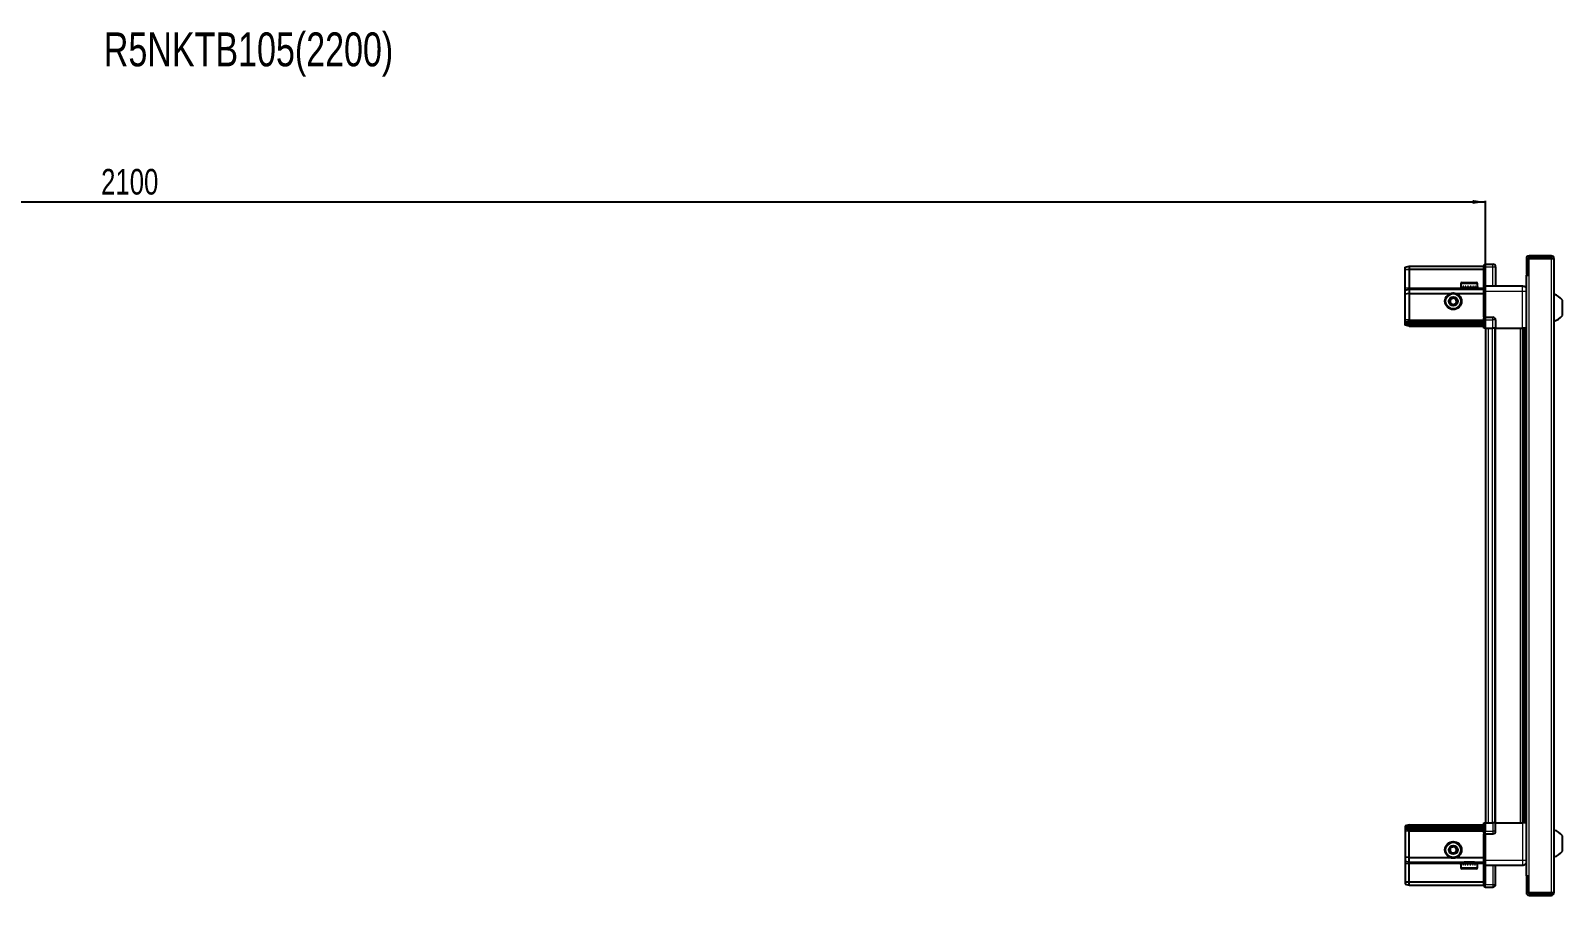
# Model space of a CAD drawing. Header units: millimetres. Extents: x 1415 to 6135, y -1465 to 1602.
# Drawn here: x 3775 to 4969, y 927 to 1602 of the extents above; entities that cross this region are included whole.
import ezdxf

# ---------------------------------------------------------------- set-up
doc = ezdxf.new("R2010")
doc.units = ezdxf.units.MM
doc.layers.add('FORMAT', color=7, linetype='Continuous')
doc.styles.add('SLDTEXTSTYLE0', font='TXT', dxfattribs={"width": 0.75})
doc.dimstyles.new('SLDDIMSTYLE0', dxfattribs={"dimtxt": 20, "dimasz": 10, "dimexe": 0, "dimexo": 0.0625, "dimgap": 5, "dimtad": 2, "dimdec": 1, "dimrnd": 1e-09, "dimzin": 12, "dimdsep": 46, "dimtxsty": 'SLDTEXTSTYLE0', "dimsah": 1, "dimcen": 0.09, "dimadec": 0, "dimazin": 3, "dimtfac": 1, "dimtofl": 0, "dimtmove": 0, "dimatfit": 3, "dimfxl": 0, "dimfrac": 2, "dimtolj": 1, "dimtzin": 12, "dimarcsym": 0})

# ---------------------------------------------------------------- blocks, each defined once
blk = doc.blocks.new('_D_5')
at = {"layer": 'FORMAT'}
for p, q in [((2809.3, 1369.3), (2809.3, 1468.8)), ((2809.3, 1467.8), (4909.3, 1467.8)), ((4909.3, 1369.3), (4909.3, 1468.8))]:
    blk.add_line(p, q, dxfattribs=at)
for points in [[(2809.3, 1467.8), (2819.3, 1466.3), (2819.3, 1469.4)], [(4909.3, 1467.8), (4899.3, 1469.4), (4899.3, 1466.3)]]:
    blk.add_solid(points, dxfattribs=at)
at = {"layer": 'FORMAT', "insert": (3829.7, 1493.6), "char_height": 20, "attachment_point": 1, "style": 'SLDTEXTSTYLE0'}
blk.add_mtext('2100', dxfattribs=at)

msp = doc.modelspace()

# ---------------------------------------------------------------- linework, layer by layer
at = {"color": 7, "linetype": 'Continuous', "lineweight": 25}
for p, q in [((4941.13, 1423.72), (4941.13, 1411.32)), ((4942.63, 1423.72), (4942.63, 1411.32)), ((4943.13, 1410.82), (4943.13, 1423.72)), ((4943.13, 1423.72), (4960.53, 1423.72)), ((4960.53, 1425.82), (4943.23, 1425.82)), ((4960.53, 1424.32), (4943.23, 1424.32)), ((4960.53, 1424.32), (4960.53, 1425.82)), ((4960.53, 1423.72), (4962.63, 1423.72)), ((4962.63, 1423.72), (4962.63, 928.92)), ((4846.63, 1417.02), (4849.63, 1417.82)), ((4846.63, 1415.17), (4846.63, 1417.02)), ((4846.63, 1415.17), (4849.63, 1415.32)), ((4846.63, 1400.82), (4846.63, 1415.17)), ((4849.63, 1417.82), (4849.63, 1415.32)), ((4849.63, 1417.82), (4907.93, 1417.82)), ((4849.63, 1415.32), (4849.63, 1400.82)), ((4849.63, 1415.32), (4907.93, 1415.32)), ((4908.79, 1419.32), (4907.93, 1418.82)), ((4908.79, 1419.32), (4907.93, 1418.82)), ((4907.93, 1418.82), (4907.93, 1417.32)), ((4907.93, 1402.52), (4907.93, 1417.32)), ((4909.13, 1419.32), (4908.79, 1419.32)), ((4909.13, 1419.32), (4908.79, 1419.32)), ((4909.13, 1419.32), (4909.13, 1419.32)), ((4909.13, 1417.32), (4909.13, 1419.32)), ((4909.13, 1419.32), (4915.13, 1419.32)), ((4909.13, 1417.32), (4909.13, 1402.52)), ((4917.13, 1417.32), (4917.13, 1402.32)), ((4941.03, 1410.82), (4941.03, 941.82)), ((4941.03, 1410.82), (4943.13, 1410.82)), ((4941.13, 1411.32), (4942.63, 1411.32)), ((4846.63, 1399.02), (4846.63, 1400.82)), ((4846.63, 1399.02), (4849.63, 1399.82)), ((4846.63, 1395.99), (4846.63, 1399.02)), ((4849.63, 1400.82), (4849.63, 1399.82)), ((4849.63, 1399.82), (4849.63, 1396.32)), ((4849.63, 1399.82), (4907.93, 1399.82)), ((4890.13, 1404.22), (4890.13, 1401.32)), ((4890.13, 1401.32), (4890.16, 1401.32)), ((4890.28, 1401.82), (4890.16, 1401.82)), ((4890.16, 1401.82), (4890.16, 1401.32)), ((4890.16, 1401.32), (4890.28, 1401.32)), ((4890.28, 1401.82), (4890.28, 1401.32)), ((4890.28, 1401.32), (4890.69, 1401.32)), ((4891.03, 1401.82), (4890.69, 1401.82)), ((4890.69, 1401.82), (4890.69, 1401.32)), ((4890.69, 1401.32), (4891.03, 1401.32)), ((4890.93, 1405.02), (4902.33, 1405.02)), ((4891.03, 1401.82), (4891.03, 1401.32)), ((4891.03, 1401.32), (4891.8, 1401.32)), ((4892.33, 1401.82), (4891.8, 1401.82)), ((4891.8, 1401.82), (4891.8, 1401.32)), ((4891.8, 1401.32), (4892.33, 1401.32)), ((4892.23, 1401.32), (4892.23, 1401.22)), ((4892.23, 1401.22), (4901.03, 1401.22)), ((4892.33, 1401.82), (4892.33, 1401.32)), ((4892.33, 1401.32), (4893.39, 1401.32)), ((4892.63, 1400.82), (4893.32, 1400.34)), ((4892.63, 1400.82), (4900.63, 1400.82)), ((4893.32, 1400.34), (4892.63, 1399.86)), ((4892.63, 1399.86), (4892.63, 1399.82)), ((4892.63, 1399.86), (4900.63, 1399.86)), ((4893.32, 1400.34), (4899.94, 1400.34)), ((4894.05, 1401.82), (4893.39, 1401.82)), ((4893.39, 1401.82), (4893.39, 1401.32)), ((4893.39, 1401.32), (4894.05, 1401.32)), ((4894.05, 1401.82), (4894.05, 1401.32)), ((4894.05, 1401.32), (4895.29, 1401.32)), ((4896.02, 1401.82), (4895.29, 1401.82)), ((4895.29, 1401.82), (4895.29, 1401.32)), ((4895.29, 1401.32), (4895.72, 1401.32)), ((4895.72, 1401.82), (4895.72, 1401.32)), ((4896.02, 1401.82), (4896.02, 1401.32)), ((4896.02, 1401.32), (4897.32, 1401.32)), ((4898.05, 1401.82), (4897.32, 1401.82)), ((4897.32, 1401.82), (4897.32, 1401.32)), ((4897.59, 1401.82), (4897.59, 1401.32)), ((4897.59, 1401.32), (4898.05, 1401.32)), ((4898.05, 1401.82), (4898.05, 1401.32)), ((4898.05, 1401.32), (4899.28, 1401.32)), ((4899.94, 1401.82), (4899.28, 1401.82)), ((4899.28, 1401.82), (4899.28, 1401.32)), ((4899.28, 1401.32), (4899.94, 1401.32)), ((4899.94, 1401.82), (4899.94, 1401.32)), ((4899.94, 1401.32), (4900.98, 1401.32)), ((4899.94, 1400.34), (4900.63, 1400.82)), ((4900.63, 1399.86), (4899.94, 1400.34)), ((4900.63, 1399.82), (4900.63, 1399.86)), ((4901.5, 1401.82), (4900.98, 1401.82)), ((4900.98, 1401.82), (4900.98, 1401.32)), ((4900.98, 1401.32), (4901.5, 1401.32)), ((4901.03, 1401.22), (4901.03, 1401.32)), ((4901.5, 1401.82), (4901.5, 1401.32)), ((4901.5, 1401.32), (4902.26, 1401.32)), ((4902.59, 1401.82), (4902.26, 1401.82)), ((4902.26, 1401.82), (4902.26, 1401.32)), ((4902.26, 1401.32), (4902.59, 1401.32)), ((4902.59, 1401.82), (4902.59, 1401.32)), ((4902.59, 1401.32), (4902.99, 1401.32)), ((4903.1, 1401.82), (4902.99, 1401.82)), ((4902.99, 1401.82), (4902.99, 1401.32)), ((4902.99, 1401.32), (4903.1, 1401.32)), ((4903.1, 1401.82), (4903.1, 1401.32)), ((4903.1, 1401.32), (4903.13, 1401.32)), ((4903.13, 1401.32), (4903.13, 1404.22)), ((4907.93, 1402.32), (4907.93, 1402.52)), ((4909.13, 1402.32), (4907.93, 1402.32)), ((4907.93, 1398.32), (4907.93, 1402.32)), ((4907.93, 1378.02), (4907.93, 1398.32)), ((4909.13, 1402.52), (4909.13, 1402.32)), ((4909.13, 1402.32), (4909.13, 1398.32)), ((4909.13, 1402.32), (4938.13, 1402.32)), ((4909.13, 1398.32), (4909.13, 1378.02)), ((4849.63, 1396.32), (4846.63, 1395.99)), ((4846.63, 1375.82), (4846.63, 1395.99)), ((4849.63, 1396.32), (4849.63, 1375.82)), ((4849.63, 1396.32), (4881.63, 1396.32)), ((4886.63, 1396.32), (4907.93, 1396.32)), ((4969.23, 1379.32), (4969.23, 1391.32)), ((4846.63, 1374.02), (4846.63, 1375.82)), ((4849.63, 1374.82), (4846.63, 1374.02)), ((4846.63, 1373.28), (4846.63, 1374.02)), ((4849.63, 1373.82), (4846.63, 1373.28)), ((4849.63, 1375.82), (4849.63, 1374.82)), ((4849.63, 1374.82), (4849.63, 1373.82)), ((4849.63, 1374.82), (4907.93, 1374.82)), ((4849.63, 1373.82), (4907.93, 1373.82)), ((4849.63, 1373.82), (4849.63, 1372.32)), ((4907.93, 1377.82), (4907.93, 1378.02)), ((4909.13, 1377.82), (4907.93, 1377.82)), ((4907.93, 1377.82), (4907.93, 1377.15)), ((4907.93, 1369.32), (4907.93, 1377.15)), ((4908.79, 1375.82), (4908.79, 1369.32)), ((4909.13, 1378.02), (4909.13, 1377.82)), ((4909.13, 1375.82), (4909.13, 1377.82)), ((4909.13, 1377.82), (4915.13, 1377.82)), ((4909.13, 1375.82), (4909.13, 1377.82)), ((4909.13, 1375.82), (4909.13, 1369.32)), ((4917.13, 1375.82), (4917.13, 1369.32)), ((4846.63, 1372.78), (4846.63, 1373.28)), ((4846.63, 1371.63), (4846.63, 1372.78)), ((4849.63, 1372.32), (4846.63, 1372.78)), ((4849.63, 1370.82), (4846.63, 1371.63)), ((4849.63, 1372.32), (4907.93, 1372.32)), ((4849.63, 1372.32), (4849.63, 1370.82)), ((4849.63, 1370.82), (4907.93, 1370.82)), ((4908.79, 1369.32), (4907.93, 1369.32)), ((4909.13, 1369.32), (4908.79, 1369.32)), ((4909.13, 1369.32), (4915.13, 1369.32)), ((4909.28, 1369.32), (4909.28, 983.32)), ((4917.13, 1369.32), (4915.13, 1369.32)), ((4916.48, 1369.32), (4916.48, 983.32)), ((4917.13, 1369.32), (4938.13, 1369.32)), ((4939.15, 983.32), (4939.15, 1369.32)), ((4939.18, 983.32), (4939.18, 1369.32)), ((4940.98, 1369.32), (4940.98, 983.32)), ((4849.63, 981.82), (4846.63, 981.02)), ((4846.63, 981.02), (4846.63, 979.87)), ((4849.63, 980.32), (4846.63, 979.87)), ((4846.63, 979.87), (4846.63, 979.37)), ((4849.63, 980.32), (4849.63, 981.82)), ((4849.63, 981.82), (4907.93, 981.82)), ((4849.63, 978.82), (4849.63, 980.32)), ((4849.63, 980.32), (4907.93, 980.32)), ((4907.93, 975.5), (4907.93, 983.32)), ((4907.93, 983.32), (4908.79, 983.32)), ((4908.79, 983.32), (4908.79, 983.32)), ((4908.79, 983.32), (4908.79, 976.82)), ((4909.13, 983.32), (4908.79, 983.32)), ((4909.13, 983.32), (4909.13, 976.82)), ((4909.13, 983.32), (4909.13, 983.32)), ((4909.13, 983.32), (4915.13, 983.32)), ((4909.13, 983.32), (4909.13, 976.82)), ((4917.13, 983.32), (4915.13, 983.32)), ((4917.13, 976.82), (4917.13, 983.32)), ((4917.13, 983.32), (4938.13, 983.32)), ((4849.63, 978.82), (4846.63, 979.37)), ((4846.63, 979.37), (4846.63, 978.63)), ((4849.63, 977.82), (4846.63, 978.63)), ((4846.63, 978.63), (4846.63, 976.82)), ((4846.63, 976.82), (4846.63, 956.66)), ((4849.63, 978.82), (4907.93, 978.82)), ((4849.63, 977.82), (4849.63, 978.82)), ((4849.63, 977.82), (4907.93, 977.82)), ((4849.63, 976.82), (4849.63, 977.82)), ((4849.63, 956.32), (4849.63, 976.82)), ((4907.93, 975.5), (4907.93, 974.82)), ((4909.13, 974.82), (4907.93, 974.82)), ((4907.93, 974.62), (4907.93, 974.82)), ((4907.93, 954.32), (4907.93, 974.62)), ((4909.13, 974.82), (4909.13, 976.82)), ((4909.13, 974.82), (4909.13, 974.62)), ((4909.13, 974.82), (4915.13, 974.82)), ((4909.13, 974.62), (4909.13, 954.32)), ((4969.23, 961.32), (4969.23, 973.32)), ((4849.63, 956.32), (4846.63, 956.66)), ((4846.63, 956.66), (4846.63, 953.63)), ((4849.63, 956.32), (4881.63, 956.32)), ((4849.63, 952.82), (4849.63, 956.32)), ((4886.63, 956.32), (4907.93, 956.32)), ((4846.63, 953.63), (4849.63, 952.82)), ((4846.63, 953.63), (4846.63, 951.82)), ((4846.63, 951.82), (4846.63, 937.48)), ((4849.63, 952.82), (4907.93, 952.82)), ((4849.63, 951.82), (4849.63, 952.82)), ((4849.63, 937.32), (4849.63, 951.82)), ((4890.13, 951.32), (4890.13, 948.42)), ((4890.14, 951.32), (4890.13, 951.32)), ((4890.14, 950.82), (4890.14, 951.32)), ((4890.24, 951.32), (4890.14, 951.32)), ((4890.14, 950.82), (4890.24, 950.82)), ((4890.24, 950.82), (4890.24, 951.32)), ((4890.61, 951.32), (4890.24, 951.32)), ((4890.61, 950.82), (4890.61, 951.32)), ((4890.93, 951.32), (4890.61, 951.32)), ((4890.61, 950.82), (4890.93, 950.82)), ((4890.93, 950.82), (4890.93, 951.32)), ((4891.67, 951.32), (4890.93, 951.32)), ((4902.33, 947.62), (4890.93, 947.62)), ((4891.67, 950.82), (4891.67, 951.32)), ((4892.18, 951.32), (4891.67, 951.32)), ((4891.67, 950.82), (4892.18, 950.82)), ((4892.18, 950.82), (4892.18, 951.32)), ((4893.21, 951.32), (4892.18, 951.32)), ((4892.23, 951.42), (4892.23, 951.32)), ((4901.03, 951.42), (4892.23, 951.42)), ((4892.63, 952.82), (4892.63, 952.79)), ((4892.63, 952.79), (4893.32, 952.31)), ((4900.63, 952.79), (4892.63, 952.79)), ((4893.32, 952.31), (4892.63, 951.82)), ((4900.63, 951.82), (4892.63, 951.82)), ((4893.21, 950.82), (4893.21, 951.32)), ((4893.86, 951.32), (4893.21, 951.32)), ((4893.21, 950.82), (4893.86, 950.82)), ((4899.94, 952.31), (4893.32, 952.31)), ((4893.86, 950.82), (4893.86, 951.32)), ((4895.09, 951.32), (4893.86, 951.32)), ((4895.09, 950.82), (4895.09, 951.32)), ((4895.59, 951.32), (4895.09, 951.32)), ((4895.09, 950.82), (4895.82, 950.82)), ((4895.59, 950.82), (4895.59, 951.32)), ((4895.82, 950.82), (4895.82, 951.32)), ((4897.12, 951.32), (4895.82, 951.32)), ((4897.12, 950.82), (4897.12, 951.32)), ((4897.12, 950.82), (4897.85, 950.82)), ((4897.45, 950.82), (4897.45, 951.32)), ((4897.85, 951.32), (4897.45, 951.32)), ((4897.85, 950.82), (4897.85, 951.32)), ((4899.1, 951.32), (4897.85, 951.32)), ((4899.1, 950.82), (4899.1, 951.32)), ((4899.76, 951.32), (4899.1, 951.32)), ((4899.1, 950.82), (4899.76, 950.82)), ((4899.76, 950.82), (4899.76, 951.32)), ((4900.83, 951.32), (4899.76, 951.32)), ((4899.94, 952.31), (4900.63, 952.79)), ((4900.63, 951.82), (4899.94, 952.31)), ((4900.63, 952.79), (4900.63, 952.82)), ((4900.83, 950.82), (4900.83, 951.32)), ((4901.37, 951.32), (4900.83, 951.32)), ((4900.83, 950.82), (4901.37, 950.82)), ((4901.03, 951.32), (4901.03, 951.42)), ((4901.37, 950.82), (4901.37, 951.32)), ((4902.16, 951.32), (4901.37, 951.32)), ((4902.16, 950.82), (4902.16, 951.32)), ((4902.51, 951.32), (4902.16, 951.32)), ((4902.16, 950.82), (4902.51, 950.82)), ((4902.51, 950.82), (4902.51, 951.32)), ((4902.94, 951.32), (4902.51, 951.32)), ((4902.94, 950.82), (4902.94, 951.32)), ((4903.08, 951.32), (4902.94, 951.32)), ((4902.94, 950.82), (4903.08, 950.82)), ((4903.08, 950.82), (4903.08, 951.32)), ((4903.13, 951.32), (4903.08, 951.32)), ((4903.13, 948.42), (4903.13, 951.32)), ((4907.93, 950.32), (4907.93, 954.32)), ((4909.13, 950.32), (4907.93, 950.32)), ((4907.93, 950.12), (4907.93, 950.32)), ((4907.93, 935.32), (4907.93, 950.12)), ((4909.13, 954.32), (4909.13, 950.32)), ((4909.13, 950.32), (4909.13, 950.12)), ((4909.13, 950.32), (4938.13, 950.32)), ((4909.13, 950.12), (4909.13, 935.32)), ((4909.13, 950.12), (4909.13, 935.32)), ((4917.13, 935.32), (4917.13, 950.32)), ((4846.63, 937.48), (4849.63, 937.32)), ((4846.63, 937.48), (4846.63, 935.63)), ((4846.63, 935.63), (4849.63, 934.82)), ((4849.63, 937.32), (4907.93, 937.32)), ((4849.63, 934.82), (4849.63, 937.32)), ((4849.63, 934.82), (4907.93, 934.82)), ((4907.93, 935.32), (4907.93, 933.82)), ((4907.93, 933.82), (4908.79, 933.32)), ((4909.13, 933.32), (4908.79, 933.32)), ((4909.13, 933.32), (4909.13, 935.32)), ((4909.13, 933.32), (4915.13, 933.32)), ((4943.13, 941.82), (4941.03, 941.82)), ((4941.13, 941.32), (4942.63, 941.32)), ((4941.13, 941.32), (4941.13, 928.92)), ((4942.63, 941.32), (4942.63, 928.92)), ((4943.13, 928.92), (4943.13, 941.82)), ((4960.53, 928.92), (4943.13, 928.92)), ((4943.23, 928.32), (4960.53, 928.32)), ((4943.23, 926.82), (4960.53, 926.82)), ((4962.63, 928.92), (4960.53, 928.92)), ((4960.53, 928.32), (4960.53, 926.82))]:
    msp.add_line(p, q, dxfattribs=at)
at = {"color": 8, "linetype": 'Continuous', "lineweight": 18}
for p, q in [((4942.63, 1423.72), (4941.13, 1423.72)), ((4943.23, 1424.32), (4943.23, 1425.82)), ((4960.53, 1423.72), (4960.53, 928.92)), ((4909.13, 1417.32), (4907.93, 1417.32)), ((4909.13, 1417.32), (4915.13, 1417.32)), ((4915.13, 1417.32), (4915.13, 1419.32)), ((4915.13, 1402.32), (4915.13, 1417.32)), ((4915.13, 1417.32), (4917.13, 1417.32)), ((4943.13, 1410.82), (4943.13, 941.82)), ((4846.63, 1400.82), (4849.63, 1400.82)), ((4849.63, 1400.82), (4892.63, 1400.82)), ((4890.13, 1404.22), (4903.13, 1404.22)), ((4900.63, 1400.82), (4907.93, 1400.82)), ((4907.93, 1402.52), (4909.13, 1402.52)), ((4909.13, 1398.32), (4907.93, 1398.32)), ((4909.13, 1398.32), (4938.13, 1398.32)), ((4938.13, 1369.32), (4938.13, 1398.32)), ((4849.63, 1375.82), (4846.63, 1375.82)), ((4849.63, 1375.82), (4907.93, 1375.82)), ((4907.93, 1378.02), (4909.13, 1378.02)), ((4909.13, 1375.82), (4908.79, 1375.82)), ((4909.13, 1375.82), (4915.13, 1375.82)), ((4915.13, 1375.82), (4915.13, 1377.82)), ((4915.13, 1369.32), (4915.13, 1375.82)), ((4917.13, 1375.82), (4915.13, 1375.82)), ((4911.28, 1369.32), (4911.28, 983.32)), ((4914.48, 1369.32), (4914.48, 983.32)), ((4917.13, 1369.32), (4917.13, 983.32)), ((4936.53, 983.32), (4936.53, 1369.32)), ((4937.94, 1369.32), (4937.94, 983.32)), ((4940.39, 983.32), (4940.39, 1369.32)), ((4909.13, 983.32), (4908.79, 983.32)), ((4915.13, 983.32), (4915.13, 976.82)), ((4938.13, 983.32), (4938.13, 954.32)), ((4849.63, 976.82), (4846.63, 976.82)), ((4849.63, 976.82), (4907.93, 976.82)), ((4909.13, 974.62), (4907.93, 974.62)), ((4909.13, 976.82), (4908.79, 976.82)), ((4909.13, 976.82), (4915.13, 976.82)), ((4915.13, 976.82), (4915.13, 974.82)), ((4917.13, 976.82), (4915.13, 976.82)), ((4846.63, 951.82), (4849.63, 951.82)), ((4849.63, 951.82), (4892.63, 951.82)), ((4903.13, 948.42), (4890.13, 948.42)), ((4900.63, 951.82), (4907.93, 951.82)), ((4909.13, 954.32), (4907.93, 954.32)), ((4909.13, 950.12), (4907.93, 950.12)), ((4909.13, 954.32), (4938.13, 954.32)), ((4915.13, 950.32), (4915.13, 935.32)), ((4909.13, 935.32), (4907.93, 935.32)), ((4909.13, 935.32), (4915.13, 935.32)), ((4915.13, 935.32), (4915.13, 933.32)), ((4915.13, 935.32), (4917.13, 935.32)), ((4942.63, 928.92), (4941.13, 928.92)), ((4943.23, 928.32), (4943.23, 926.82))]:
    msp.add_line(p, q, dxfattribs=at)
at = {"color": 7, "linetype": 'Continuous', "lineweight": 25}
for centre, radius in [((4884.13, 1390.32), 6.5), ((4884.13, 1390.32), 3.46), ((4884.13, 962.32), 6.5), ((4884.13, 962.32), 3.46)]:
    msp.add_circle(centre, radius, dxfattribs=at)
at = {"color": 8, "linetype": 'Continuous', "lineweight": 18}
for centre in [(4884.13, 1390.32), (4884.13, 962.32)]:
    msp.add_circle(centre, 5.7, dxfattribs=at)
at = {"color": 7, "linetype": 'Continuous', "lineweight": 25}
for centre, radius, start, end in [((4943.23, 1423.72), 2.1, 90, 180), ((4943.23, 1423.72), 0.6, 90, 180), ((4960.53, 1423.72), 2.1, 0, 90), ((4960.53, 1423.72), 0.6, 0, 90), ((4915.13, 1417.32), 2, 0, 90), ((4890.93, 1404.22), 0.8, 90, 180), ((4892.23, 1400.82), 0.4, 0, 90), ((4901.03, 1400.82), 0.4, 90, 180), ((4902.33, 1404.22), 0.8, 0, 90), ((4884.13, 1390.32), 2.5, 120.74103, 180.74103), ((4884.13, 1390.32), 2.5, 180.74103, 240.74103), ((4884.13, 1390.32), 2.5, 60.74103, 120.74103), ((4884.13, 1390.32), 2.5, 240.74103, 300.74103), ((4884.13, 1390.32), 2.5, 0.74103, 60.74103), ((4884.13, 1390.32), 2.5, 300.74103, 0.74103), ((4959.6, 1384.3), 11.91, 36.1266, 75.29965), ((4915.13, 1375.82), 2, 0, 90), ((4959.6, 1386.35), 11.91, 284.70035, 323.8734), ((4915.13, 976.82), 2, 270, 0), ((4959.6, 966.3), 11.91, 36.1266, 75.29965), ((4884.13, 962.32), 2.5, 155.91157, 215.91157), ((4884.13, 962.32), 2.5, 95.91157, 155.91157), ((4884.13, 962.32), 2.5, 215.91157, 275.91157), ((4884.13, 962.32), 2.5, 35.91157, 95.91157), ((4884.13, 962.32), 2.5, 275.91157, 335.91157), ((4884.13, 962.32), 2.5, 335.91157, 35.91157), ((4959.6, 968.35), 11.91, 284.70035, 323.8734), ((4890.93, 948.42), 0.8, 180, 270), ((4892.23, 951.82), 0.4, 270, 0), ((4901.03, 951.82), 0.4, 180, 270), ((4902.33, 948.42), 0.8, 270, 0), ((4915.13, 935.32), 2, 270, 0), ((4943.23, 928.92), 2.1, 180, 270), ((4943.23, 928.92), 0.6, 180, 270), ((4960.53, 928.92), 2.1, 270, 0), ((4960.53, 928.92), 0.6, 270, 0)]:
    msp.add_arc(centre, radius, start, end, dxfattribs=at)
for centre, start_param, end_param in [((4905.33, 1375.82), 0, 0.7227342), ((4905.33, 976.82), 5.5604511, 6.2831853)]:
    msp.add_ellipse(centre, major_axis=(3.46, 0), ratio=0.5773503, start_param=start_param, end_param=end_param, dxfattribs=at)
for points, knots in [([(4938.13, 1402.32), (4938.57, 1402.28), (4939.24, 1402.21), (4940.06, 1401.77), (4940.61, 1401.33), (4940.89, 1400.96), (4941.03, 1400.77)], [0, 0, 0, 0, 0.3842982, 0.5911726, 0.8024372, 1, 1, 1, 1]), ([(4881.61, 1391.73), (4882.05, 1392), (4882.88, 1392.49), (4883.7, 1392.98), (4884.09, 1393.21)], [0, 0, 0, 0, 0.5346859, 1, 1, 1, 1]), ([(4881.64, 1388.85), (4881.64, 1388.97), (4881.64, 1389.57), (4881.62, 1390.57), (4881.61, 1391.39), (4881.61, 1391.73)], [0, 0, 0, 0, 0.1331247, 0.6370994, 1, 1, 1, 1]), ([(4884.16, 1387.44), (4883.71, 1387.69), (4882.87, 1388.16), (4882.03, 1388.63), (4881.64, 1388.85)], [0, 0, 0, 0, 0.5346859, 1, 1, 1, 1]), ([(4884.09, 1393.21), (4884.54, 1392.96), (4885.38, 1392.49), (4886.22, 1392.02), (4886.61, 1391.8)], [0, 0, 0, 0, 0.5346859, 1, 1, 1, 1]), ([(4886.64, 1388.91), (4886.2, 1388.65), (4885.37, 1388.16), (4884.55, 1387.67), (4884.16, 1387.44)], [0, 0, 0, 0, 0.5346859, 1, 1, 1, 1]), ([(4886.61, 1391.8), (4886.61, 1391.45), (4886.62, 1390.63), (4886.63, 1389.64), (4886.64, 1389.04), (4886.64, 1388.91)], [0, 0, 0, 0, 0.3629006, 0.8668753, 1, 1, 1, 1]), ([(4940.98, 1369.32), (4940.94, 1369.32), (4940.72, 1369.32), (4940, 1369.32), (4939.04, 1369.32), (4938.38, 1369.32), (4938.13, 1369.32)], [0, 0, 0, 0, 0.0717073, 0.4209791, 0.7702508, 1, 1, 1, 1]), ([(4941.03, 983.32), (4940.97, 983.32), (4940.74, 983.32), (4940, 983.32), (4939.04, 983.32), (4938.38, 983.32), (4938.13, 983.32)], [0, 0, 0, 0, 0.0993191, 0.4382018, 0.7770846, 1, 1, 1, 1]), ([(4881.25, 962.03), (4881.46, 962.5), (4881.86, 963.38), (4882.25, 964.25), (4882.43, 964.66)], [0, 0, 0, 0, 0.5346859, 1, 1, 1, 1]), ([(4882.95, 959.69), (4882.64, 960.11), (4882.08, 960.89), (4881.52, 961.66), (4881.25, 962.03)], [0, 0, 0, 0, 0.5346859, 1, 1, 1, 1]), ([(4882.43, 964.66), (4882.78, 964.7), (4883.59, 964.78), (4884.58, 964.88), (4885.18, 964.95), (4885.3, 964.96)], [0, 0, 0, 0, 0.3629006, 0.8668753, 1, 1, 1, 1]), ([(4885.82, 959.99), (4885.69, 959.97), (4885.1, 959.91), (4884.11, 959.81), (4883.29, 959.72), (4882.95, 959.69)], [0, 0, 0, 0, 0.13312467, 0.63709944, 1, 1, 1, 1]), ([(4885.3, 964.96), (4885.61, 964.54), (4886.17, 963.76), (4886.74, 962.98), (4887, 962.62)], [0, 0, 0, 0, 0.5346859, 1, 1, 1, 1]), ([(4887, 962.62), (4886.79, 962.15), (4886.39, 961.27), (4886, 960.39), (4885.82, 959.99)], [0, 0, 0, 0, 0.5346859, 1, 1, 1, 1]), ([(4938.13, 950.32), (4938.57, 950.37), (4939.24, 950.44), (4940.06, 950.88), (4940.61, 951.32), (4940.89, 951.69), (4941.03, 951.87)], [0, 0, 0, 0, 0.3842982, 0.5911726, 0.8024372, 1, 1, 1, 1])]:
    msp.add_open_spline(points, degree=3, knots=knots, dxfattribs=at)
at = {"color": 8, "linetype": 'Continuous', "lineweight": 18}
for points in [[(4938.13, 1398.32), (4938.13, 1398.85), (4938.13, 1399.9), (4938.13, 1401.22), (4938.13, 1402.14), (4938.13, 1402.26), (4938.13, 1402.32)], [(4938.13, 954.32), (4938.13, 953.8), (4938.13, 952.75), (4938.13, 951.43), (4938.13, 950.5), (4938.13, 950.38), (4938.13, 950.32)]]:
    msp.add_open_spline(points, degree=3, dxfattribs=at)
for points in [[(4938.13, 1398.32), (4938.57, 1398.32), (4939.24, 1398.32), (4940.06, 1398.32), (4940.61, 1398.32), (4940.89, 1398.32), (4941.03, 1398.32)], [(4938.13, 954.32), (4938.57, 954.32), (4939.24, 954.32), (4940.06, 954.32), (4940.61, 954.32), (4940.89, 954.32), (4941.03, 954.32)]]:
    msp.add_open_spline(points, degree=3, knots=[0, 0, 0, 0, 0.3842982, 0.5911726, 0.8024372, 1, 1, 1, 1], dxfattribs=at)

# ---------------------------------------------------------------- texts
at = {"layer": 'FORMAT', "insert": (3831.82, 1600.1), "char_height": 26.4583, "attachment_point": 1, "style": 'SLDTEXTSTYLE0'}
msp.add_mtext('R5NKTB105(2200)', dxfattribs=at)

# ---------------------------------------------------------------- dimensions: what is measured, and where the dimension line sits
at = {"layer": 'FORMAT'}
dim = msp.add_linear_dim(base=(4909.28, 1467.82), p1=(2809.28, 1369.32), p2=(4909.28, 1369.32), dimstyle='SLDDIMSTYLE0', dxfattribs=at)
dim.commit()
dim.dimension.update_dxf_attribs({"geometry": '_D_5', "text_midpoint": (3859.28, 1467.82), "dimtype": 160})

doc.saveas('drawing.dxf')
